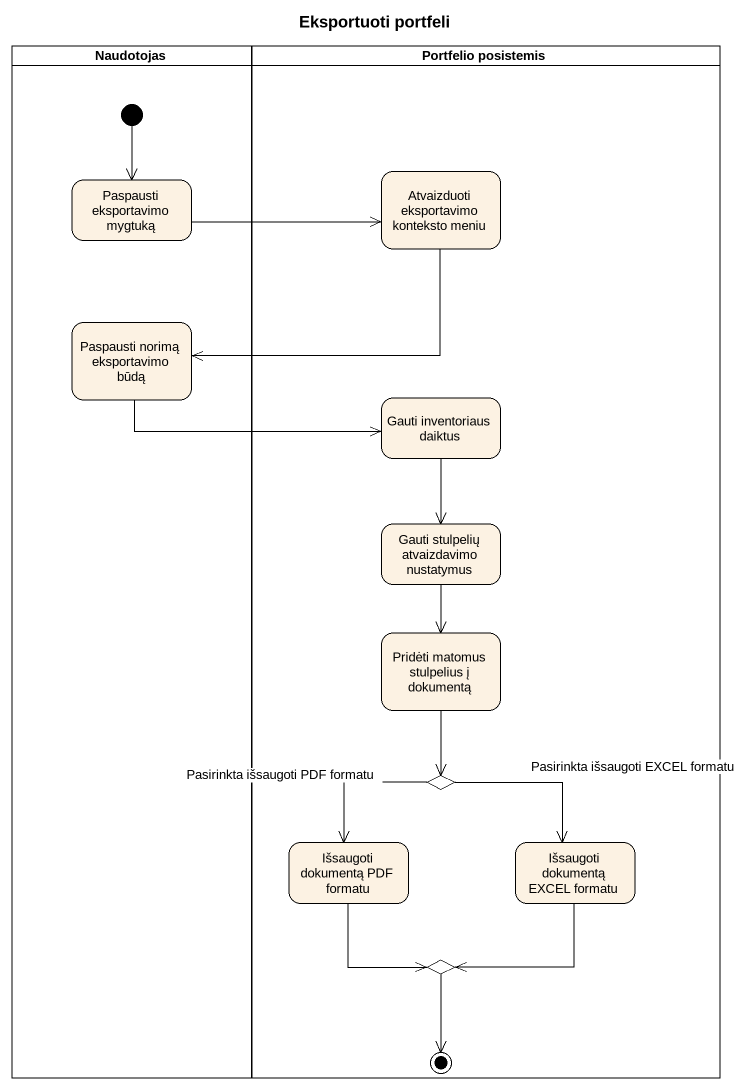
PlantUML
@startuml
title Eksportuoti portfeli
hide empty description
state Naudotojas <<partition>> {
  state "Paspausti eksportavimo mygtuką" as Paspausti_eksportavimo
  state "Paspausti norimą eksportavimo būdą" as Paspausti_norimą
  [*] --> Paspausti_eksportavimo
}
state "Portfelio posistemis" as Portfelio_posistemis <<partition>> {
  state "Atvaizduoti eksportavimo konteksto meniu" as Atvaizduoti_eksportavimo
  state "Gauti inventoriaus daiktus" as Gauti_inventoriaus_daiktus
  state "Gauti stulpelių atvaizdavimo nustatymus" as Gauti_stulpelių
  state "Pridėti matomus stulpelius į dokumentą" as Pridėti_matomus_stulpelius
  state choice1 <<choice>>
  state "Išsaugoti dokumentą PDF formatu" as Išsaugoti_dokumentą_PDF
  state "Išsaugoti dokumentą EXCEL formatu" as Išsaugoti_dokumentą_EXCEL
  state choice2 <<choice>>
  choice2 --> [*]
}
Paspausti_eksportavimo -right-> Atvaizduoti_eksportavimo
Atvaizduoti_eksportavimo -left-> Paspausti_norimą
Paspausti_norimą -right-> Gauti_inventoriaus_daiktus
Gauti_inventoriaus_daiktus --> Gauti_stulpelių
Gauti_stulpelių --> Pridėti_matomus_stulpelius
Pridėti_matomus_stulpelius --> choice1
choice1 --> Išsaugoti_dokumentą_PDF : Pasirinkta išsaugoti PDF formatu
choice1 --> Išsaugoti_dokumentą_EXCEL : Pasirinkta išsaugoti EXCEL formatu
Išsaugoti_dokumentą_PDF --> choice2
Išsaugoti_dokumentą_EXCEL --> choice2
@enduml
